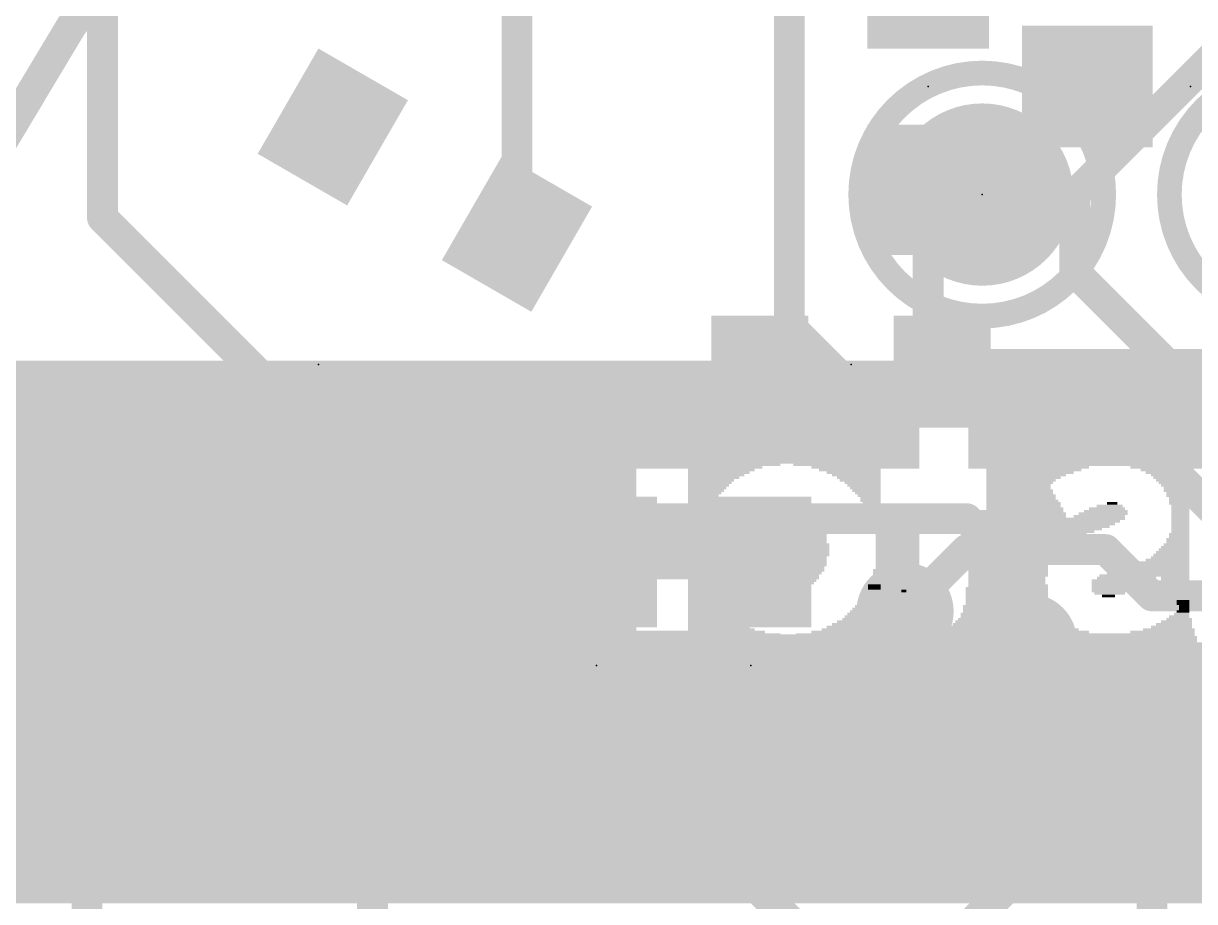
# Model space of a CAD drawing. Extents: x -25.4 to 25.4, y -25.4 to 25.5.
# Drawn here: x -17.29 to -7.65, y 4.09 to 11.31 of the extents above; entities that cross this region are included whole.
import ezdxf

# ---------------------------------------------------------------- set-up
doc = ezdxf.new("R2010")
doc.units = 0
for name, color, linetype in [('1', 12, 'CONTINUOUS'), ('16', 132, 'CONTINUOUS'), ('18', 110, 'CONTINUOUS'), ('20', 53, 'CONTINUOUS'), ('204', 40, 'CONTINUOUS'), ('22', 6, 'CONTINUOUS'), ('23', 53, 'CONTINUOUS'), ('24', 53, 'CONTINUOUS')]:
    doc.layers.add(name, color=color, linetype=linetype)

# ---------------------------------------------------------------- blocks, each defined once
blk = doc.blocks.new('RECT')
blk.add_solid([(-0.5, -0.5), (0.5, -0.5), (-0.5, 0.5), (0.5, 0.5)])
blk = doc.blocks.new('PIE')
at = {"const_width": 0.5}
blk.add_lwpolyline([(0, -0.25, 1), (0, 0.25, 1), (0, -0.25)], format="xyb", dxfattribs=at)
blk = doc.blocks.new('ROUNDV')
at = {"const_width": 0.5}
blk.add_lwpolyline([(0, -0.25, 1), (0, 0.25, 1), (0, -0.25)], format="xyb", dxfattribs=at)

msp = doc.modelspace()

# ---------------------------------------------------------------- linework, layer by layer
at = {"layer": '1'}
for points, const_width in [([(0, 20.32, 0.4142), (-20.32, 0)], 0.254), ([(-9.779, 9.945, 1), (-9.906, 9.945)], 0.127), ([(-13.2897, 9.587, 1), (-13.1627, 9.587)], 0.127), ([(-9.7976, 8.9229, 1), (-9.8874, 8.8331)], 0.127), ([(-9.906, 8.878, 1), (-9.779, 8.878)], 0.127), ([(-9.5556, 8.6809, 1), (-9.6454, 8.5911)], 0.127), ([(-9.5556, 8.5911, 1), (-9.6454, 8.6809)], 0.127), ([(-9.6454, 8.5911, 1), (-9.5556, 8.6809)], 0.127), ([(-9.7724, 8.5539, 1), (-9.6826, 8.4641)], 0.127), ([(-9.4735, 8.5725, 1), (-9.4735, 8.4455)], 0.127), ([(-9.5184, 8.4641, 1), (-9.4286, 8.5539)], 0.127), ([(-16.4469, 7.3861, 1), (-16.5367, 7.4759)], 0.127), ([(-16.7005, 7.1587, 1), (-16.8275, 7.1587)], 0.127), ([(-16.8089, 7.2036, 1), (-16.7191, 7.1138)], 0.127), ([(-9.525, 7.0485, 1), (-9.525, 6.9215)], 0.127), ([(-9.4801, 6.9401, 1), (-9.5699, 7.0299)], 0.127), ([(-8.3371, 7.0299, 1), (-8.4269, 6.9401)], 0.127), ([(-8.382, 6.9215, 1), (-8.382, 7.0485)], 0.127), ([(-12.573, 6.946, 1), (-12.573, 6.819)], 0.127), ([(-11.303, 6.819, 1), (-11.303, 6.946)], 0.127), ([(-15.0309, 6.5911, 1), (-14.9411, 6.5013)], 0.127), ([(-14.9127, 6.556, 1), (-15.0397, 6.556)], 0.127), ([(-14.9313, 6.5111, 1), (-15.0211, 6.6009)], 0.127), ([(-8.001, 6.6675, 1), (-8.001, 6.5405)], 0.127), ([(-8.0459, 6.5591, 1), (-7.9561, 6.6489)], 0.127), ([(-14.8407, 6.2705, 1), (-15.1117, 6.41)], 0.3048), ([(-10.0779, 6.5219, 1), (-9.9881, 6.4321)], 0.127), ([(-15.0397, 6.3402, 1), (-14.9127, 6.3402)], 0.127), ([(-8.9721, 6.1781, 1), (-9.0619, 6.2679)], 0.127), ([(-9.144, 6.1595, 1), (-9.144, 6.0325)], 0.127), ([(-9.1889, 6.1409, 1), (-9.0991, 6.0511)], 0.127), ([(-15.6295, 5.4037, 1), (-15.3585, 5.2643)], 0.3048), ([(-13.677, 5.246, 1), (-13.677, 5.119)], 0.127), ([(-13.6321, 5.1376, 1), (-13.7219, 5.2274)], 0.127), ([(-12.573, 5.119, 1), (-12.573, 5.246)], 0.127), ([(-11.2395, 5.1825, 1), (-11.3665, 5.1825)], 0.127), ([(-14.351, 4.445, 1), (-14.478, 4.445)], 0.127), ([(-14.4594, 4.4899, 1), (-14.3696, 4.4001)], 0.127), ([(-11.2581, 4.2994, 1), (-11.3479, 4.2096)], 0.127), ([(-11.3665, 4.2545, 1), (-11.2395, 4.2545)], 0.127)]:
    msp.add_lwpolyline(points, format="xyb", dxfattribs=dict(at, const_width=const_width))
for points, const_width in [([(-13.2262, 9.587), (-13.2262, 12.3586)], 0.254), ([(-9.8425, 8.878), (-9.8425, 9.945)], 0.254), ([(-9.6005, 8.636), (-9.8425, 8.878)], 0.254), ([(-9.6005, 8.636), (-9.7275, 8.509)], 0.254), ([(-9.6005, 8.636), (-9.4735, 8.509)], 0.254), ([(-9.4735, 8.509), (-6.35, 8.509)], 0.254), ([(-16.4918, 7.431), (-16.764, 7.1587)], 0.254), ([(-16.764, 7.1587), (-16.764, 2.7305)], 0.254), ([(-10.033, 6.477), (-9.525, 6.985)], 0.254), ([(-8.382, 6.985), (-9.525, 6.985)], 0.254), ([(-8.001, 6.604), (-8.382, 6.985)], 0.254), ([(-11.303, 6.8825), (-12.573, 6.8825)], 0.254), ([(-14.9762, 6.556), (-14.986, 6.5462)], 0.254), ([(-14.9762, 6.556), (-14.9762, 6.3402)], 0.254), ([(-4.7625, 6.604), (-8.001, 6.604)], 0.254), ([(-14.9762, 6.3402), (-15.494, 5.334)], 0.6096), ([(-9.144, 6.096), (-9.017, 6.223)], 0.254), ([(-4.318, 6.096), (-9.144, 6.096)], 0.254), ([(-14.4145, 4.445), (-13.677, 5.1825)], 0.254), ([(-13.677, 5.1825), (-12.573, 5.1825)], 0.254), ([(-11.303, 4.2545), (-11.303, 5.1825)], 0.254), ([(-14.4145, 4.445), (-14.4145, -2.032)], 0.254), ([(-10.9855, 3.937), (-11.303, 4.2545)], 0.254)]:
    msp.add_lwpolyline(points, dxfattribs=dict(at, const_width=const_width))
at = {"layer": '16'}
for points, const_width in [([(0, 20.32, 0.4142), (-20.32, 0)], 0.254), ([(-9.398, 9.9695, 1), (-9.398, 9.8425)], 0.127), ([(-8.5725, 9.906, 1), (-8.6995, 9.906)], 0.127), ([(-8.636, 9.8425, 1), (-8.636, 9.9695)], 0.127), ([(-8.6809, 9.9509, 1), (-8.5911, 9.8611)], 0.127), ([(-16.5921, 9.7604, 1), (-16.6819, 9.6706)], 0.127), ([(-16.7005, 9.7155, 1), (-16.5735, 9.7155)], 0.127), ([(-8.5911, 9.3159, 1), (-8.6809, 9.2261)], 0.127), ([(-8.6995, 9.271, 1), (-8.5725, 9.271)], 0.127), ([(-10.9406, 8.8714, 1), (-11.0304, 8.7816)], 0.127), ([(-11.049, 8.8265, 1), (-10.922, 8.8265)], 0.127), ([(-10.4775, 8.382, 1), (-10.4775, 8.255)], 0.127), ([(-10.5224, 8.2736, 1), (-10.4326, 8.3634)], 0.127), ([(-8.4641, 8.3634, 1), (-8.5539, 8.2736)], 0.127), ([(-8.509, 8.255, 1), (-8.509, 8.382)], 0.127), ([(-14.1605, 7.3025, 1), (-14.1605, 7.1755)], 0.127), ([(-14.2054, 7.1941, 1), (-14.1156, 7.2839)], 0.127), ([(-9.4801, 7.2839, 1), (-9.5699, 7.1941)], 0.127), ([(-9.525, 7.1755, 1), (-9.525, 7.3025)], 0.127), ([(-8.9535, 6.731, 1), (-9.0805, 6.731)], 0.127), ([(-9.0619, 6.6861, 1), (-8.9721, 6.7759)], 0.127), ([(-9.9881, 6.4321, 1), (-10.0779, 6.5219)], 0.127), ([(-10.3954, 6.2044, 1), (-10.3056, 6.1146)], 0.127), ([(-10.3505, 6.096, 1), (-10.3505, 6.223)], 0.127), ([(-9.0805, 6.223, 1), (-8.9535, 6.223)], 0.127), ([(-7.9375, 4.699, 1), (-8.0645, 4.699)], 0.127), ([(-8.0459, 4.7439, 1), (-7.9561, 4.6541)], 0.127)]:
    msp.add_lwpolyline(points, format="xyb", dxfattribs=dict(at, const_width=const_width))
at = {"layer": '16', "const_width": 0.254}
for points in [[(-16.637, 9.7155), (-16.637, 13.7169)], [(-10.9855, 8.8265), (-10.9855, 12.065)], [(-7.493, 11.049), (-8.636, 9.906)], [(-8.636, 9.906), (-9.398, 9.906)], [(-8.636, 9.271), (-8.636, 9.906)], [(-14.1605, 7.239), (-16.637, 9.7155)], [(-6.858, 7.493), (-8.636, 9.271)], [(-10.9855, 8.8265), (-10.4775, 8.3185)], [(-10.4775, 8.3185), (-8.509, 8.3185)], [(-8.509, 8.3185), (-7.366, 7.1755)], [(-14.1605, 7.239), (-9.525, 7.239)], [(-9.525, 7.239), (-9.017, 6.731)], [(-9.017, 6.731), (-9.017, 6.223)], [(-10.3505, 6.1595), (-10.033, 6.477)], [(-20.5601, 6.1595), (-10.3505, 6.1595)], [(-7.366, 6.0325), (-10.3825, 3.016)], [(-8.001, 4.699), (-6.858, 5.842)], [(-8.001, 2.032), (-8.001, 4.699)]]:
    msp.add_lwpolyline(points, dxfattribs=at)
at = {"layer": '20', "const_width": 0.0254}
msp.add_lwpolyline([(-3.4925, 25.146, 14.4823), (3.4925, 25.146)], format="xyb", dxfattribs=at)
at = {"layer": '22', "const_width": 0.2032}
for points in [[(-9.398, 8.906, 1), (-9.398, 10.906, 1), (-9.398, 8.906)], [(-6.858, 8.906, 1), (-6.858, 10.906, 1), (-6.858, 8.906)]]:
    msp.add_lwpolyline(points, format="xyb", dxfattribs=at)
at = {"layer": '23'}
for p in [(-9.8425, 10.795), (-7.6835, 10.795), (-14.859, 8.509), (-10.4775, 8.509), (-12.573, 6.0325), (-11.303, 6.0325)]:
    msp.add_point(p, dxfattribs=at)
at = {"layer": '24'}
msp.add_point((-9.398, 9.906), dxfattribs=at)

# ---------------------------------------------------------------- block references
at = {"layer": '1'}
for p, xscale, rotation in [((-9.8425, 11.645), 1.075, 270), ((-8.5335, 10.795), 1.075, 180), ((-14.7418, 10.462), 0.85, 330), ((-9.8425, 9.945), 1.075, 270), ((-13.2262, 9.587), 0.85, 330), ((-16.4918, 7.431), 0.85, 330), ((-12.573, 6.8825), 1.075, 270), ((-11.303, 6.8825), 1.075, 90), ((-14.9762, 6.556), 0.85, 330), ((-12.573, 5.1825), 1.075, 270), ((-11.303, 5.1825), 1.075, 90)]:
    msp.add_blockref('RECT', p, dxfattribs=dict(at, xscale=xscale, rotation=rotation))
at = {"layer": '1', "xscale": 0.8, "yscale": 0.8}
for p in [(-11.2275, 8.509), (-9.7275, 8.509)]:
    msp.add_blockref('RECT', p, dxfattribs=at)
at = {"layer": '16', "xscale": 1.5, "yscale": 1.5}
msp.add_blockref('PIE', (-9.398, 9.906), dxfattribs=at)
at = {"layer": '18', "xscale": 0.8001, "yscale": 0.8001}
for p in [(-10.033, 6.477), (-10.033, 6.477), (-9.017, 6.223), (-9.017, 6.223), (-15.494, 5.334), (-15.494, 5.334)]:
    msp.add_blockref('ROUNDV', p, dxfattribs=at)
at = {"layer": '204', "yscale": 0.0212, "rotation": 180}
for p, xscale in [((0.001, 8.5288), 50.8191), ((0.001, 8.5076), 50.8191), ((0.001, 8.4865), 50.8191), ((0.001, 8.4653), 50.8191), ((0.001, 8.4441), 50.8191), ((0.001, 8.423), 50.8191), ((0.001, 8.4018), 50.8191), ((0.001, 8.3806), 50.8191), ((0.001, 8.3595), 50.8191), ((0.001, 8.3383), 50.8191), ((0.001, 8.3171), 50.8191), ((0.001, 8.296), 50.8191), ((0.001, 8.2748), 50.8191), ((0.001, 8.2537), 50.8191), ((0.001, 8.2325), 50.8191), ((0.001, 8.2113), 50.8191), ((0.001, 8.1902), 50.8191), ((0.001, 8.169), 50.8191), ((0.001, 8.1478), 50.8191), ((-14.3282, 8.1267), 22.1606), ((-14.3282, 8.1055), 22.1606), ((-14.3282, 8.0843), 22.1606), ((-14.3282, 8.0632), 22.1606), ((-14.3282, 8.042), 22.1606), ((-14.3282, 8.0208), 22.1606), ((-14.3282, 7.9997), 22.1606), ((-17.6619, 7.9785), 15.4934), ((-17.6619, 7.9573), 15.4934), ((-17.6619, 7.9362), 15.4934), ((-17.6619, 7.915), 15.4934), ((-17.6619, 7.8938), 15.4934), ((-6.3805, 7.9785), 6.2651), ((-6.3805, 7.9573), 6.2651), ((-6.3805, 7.9362), 6.2651), ((-6.3805, 7.915), 6.2651), ((-6.3805, 7.8938), 6.2651), ((-17.6619, 7.8727), 15.4934), ((-17.6619, 7.8515), 15.4934), ((-17.6619, 7.8303), 15.4934), ((-17.6619, 7.8092), 15.4934), ((-6.3805, 7.8727), 6.2651), ((-6.3805, 7.8515), 6.2651), ((-6.3805, 7.8303), 6.2651), ((-6.3805, 7.8092), 6.2651), ((-17.6619, 7.788), 15.4934), ((-17.6619, 7.7668), 15.4934), ((-17.6619, 7.7457), 15.4934), ((-17.6619, 7.7245), 15.4934), ((-17.6619, 7.7033), 15.4934), ((-6.3805, 7.788), 6.2651), ((-6.3805, 7.7668), 6.2651), ((-6.3805, 7.7457), 6.2651), ((-6.3805, 7.7245), 6.2651), ((-6.3805, 7.7033), 6.2651), ((-18.3074, 7.661), 14.2023), ((-18.826, 7.6398), 13.1651), ((-18.826, 7.6187), 13.1651), ((-18.2333, 7.6822), 14.3504), ((-11.5449, 7.6398), 0.5503), ((-11.5661, 7.6187), 0.508), ((-10.4337, 7.6822), 1.0371), ((-10.3597, 7.661), 0.889), ((-10.4866, 7.6398), 0.508), ((-10.4549, 7.6187), 0.4445), ((-8.2219, 7.6822), 2.5822), ((-9.0156, 7.661), 0.9948), ((-8.9733, 7.6398), 0.7831), ((-9.005, 7.6187), 0.7196), ((-7.6187, 7.661), 1.1218), ((-7.8938, 7.6398), 0.4022), ((-7.8727, 7.6187), 0.3598), ((-18.826, 7.5975), 13.1651), ((-18.826, 7.5763), 13.1651), ((-18.826, 7.5552), 13.1651), ((-18.826, 7.534), 13.1651), ((-18.826, 7.5129), 13.1651), ((-11.5873, 7.5975), 0.4657), ((-11.6084, 7.5763), 0.4233), ((-11.6296, 7.5552), 0.381), ((-11.6402, 7.534), 0.3598), ((-11.6508, 7.5129), 0.3387), ((-10.4337, 7.5975), 0.4022), ((-10.4126, 7.5763), 0.3598), ((-10.402, 7.5552), 0.3387), ((-10.3808, 7.534), 0.2963), ((-10.3702, 7.5129), 0.2752), ((-9.0791, 7.5552), 0.5715), ((-9.0897, 7.534), 0.5503), ((-9.1003, 7.5129), 0.5291), ((-9.0368, 7.5975), 0.6561), ((-9.0579, 7.5763), 0.6138), ((-7.8515, 7.5975), 0.3175), ((-7.8409, 7.5763), 0.2963), ((-7.8303, 7.5552), 0.2752), ((-7.8197, 7.534), 0.254), ((-7.8092, 7.5129), 0.2328), ((-18.826, 7.4917), 13.1651), ((-18.826, 7.4705), 13.1651), ((-18.826, 7.4493), 13.1651), ((-18.826, 7.4282), 13.1651), ((-11.6614, 7.4917), 0.3175), ((-11.6719, 7.4705), 0.2963), ((-11.6825, 7.4493), 0.2752), ((-11.6931, 7.4282), 0.254), ((-10.3597, 7.4917), 0.254), ((-10.3491, 7.4705), 0.2328), ((-10.3385, 7.4493), 0.2117), ((-10.3279, 7.4282), 0.1905), ((-9.1003, 7.4917), 0.5291), ((-9.0897, 7.4705), 0.5503), ((-9.0897, 7.4493), 0.5503), ((-9.0791, 7.4282), 0.5715), ((-7.7986, 7.4917), 0.2117), ((-7.7986, 7.4705), 0.2117), ((-7.788, 7.4493), 0.1905), ((-7.788, 7.4282), 0.1905), ((-18.826, 7.407), 13.1651), ((-18.826, 7.3859), 13.1651), ((-18.826, 7.3647), 13.1651), ((-18.826, 7.3435), 13.1651), ((-18.826, 7.3224), 13.1651), ((-11.7037, 7.407), 0.2328), ((-11.7143, 7.3859), 0.2117), ((-11.7143, 7.3647), 0.2117), ((-11.7248, 7.3435), 0.1905), ((-11.7354, 7.3224), 0.1693), ((-10.984, 7.3224), 0.1905), ((-10.3173, 7.407), 0.1693), ((-10.3173, 7.3859), 0.1693), ((-10.3067, 7.3647), 0.1482), ((-10.2962, 7.3435), 0.127), ((-10.2962, 7.3224), 0.127), ((-9.0791, 7.407), 0.5715), ((-9.0474, 7.3224), 0.635), ((-9.0685, 7.3859), 0.5926), ((-9.0579, 7.3647), 0.6138), ((-9.0579, 7.3435), 0.6138), ((-8.3701, 7.3224), 0.2963), ((-8.3489, 7.3435), 0.2117), ((-8.3277, 7.3647), 0.0847), ((-7.7774, 7.407), 0.1693), ((-7.7774, 7.3859), 0.1693), ((-7.7774, 7.3647), 0.1693), ((-7.7668, 7.3435), 0.1482), ((-7.7668, 7.3224), 0.1482), ((-18.826, 7.3012), 13.1651), ((-18.826, 7.28), 13.1651), ((-18.826, 7.2589), 13.1651), ((-18.5402, 7.2377), 13.7366), ((-11.7354, 7.3012), 0.1693), ((-11.746, 7.28), 0.1482), ((-11.746, 7.2589), 0.1482), ((-10.9946, 7.2377), 0.4656), ((-10.9946, 7.2589), 0.4233), ((-10.9946, 7.28), 0.381), ((-10.9946, 7.3012), 0.2963), ((-10.1268, 7.3012), 0.4233), ((-10.1268, 7.28), 0.4233), ((-10.1162, 7.2589), 0.4022), ((-10.1162, 7.2377), 0.4022), ((-9.1109, 7.28), 0.8043), ((-9.1109, 7.2589), 0.8043), ((-9.1215, 7.3012), 0.7831), ((-8.8675, 7.2377), 1.2911), ((-8.4336, 7.2589), 0.4233), ((-8.4018, 7.28), 0.4022), ((-8.3806, 7.3012), 0.3598), ((-7.7668, 7.3012), 0.1482), ((-7.7668, 7.28), 0.1482), ((-7.7668, 7.2589), 0.1482), ((-7.7668, 7.2377), 0.1482), ((-18.5508, 7.2165), 13.7155), ((-18.5508, 7.1954), 13.7155), ((-18.5508, 7.1742), 13.7155), ((-18.5614, 7.153), 13.6943), ((-18.5614, 7.1319), 13.6943), ((-10.9946, 7.153), 0.5926), ((-10.9946, 7.1319), 0.5926), ((-10.9946, 7.1954), 0.5503), ((-10.9946, 7.1742), 0.5503), ((-10.9946, 7.2165), 0.508), ((-10.1162, 7.2165), 0.4022), ((-10.1057, 7.1954), 0.381), ((-10.1057, 7.1742), 0.381), ((-10.1057, 7.153), 0.381), ((-10.0951, 7.1319), 0.3598), ((-8.8886, 7.2165), 1.2488), ((-8.9098, 7.1954), 1.2065), ((-8.931, 7.1742), 1.1641), ((-8.9627, 7.153), 1.1006), ((-8.9945, 7.1319), 1.0371), ((-7.7668, 7.2165), 0.1482), ((-7.7668, 7.1954), 0.1482), ((-7.7668, 7.1742), 0.1482), ((-7.7668, 7.153), 0.1482), ((-7.7668, 7.1319), 0.1482), ((-18.5614, 7.1107), 13.6943), ((-18.5614, 7.0895), 13.6943), ((-18.5614, 7.0684), 13.6943), ((-18.5614, 7.0472), 13.6943), ((-18.5614, 7.026), 13.6943), ((-11.0052, 7.0472), 0.6561), ((-10.9946, 7.026), 0.6773), ((-10.9946, 7.1107), 0.635), ((-10.9946, 7.0895), 0.635), ((-10.9946, 7.0684), 0.635), ((-10.0951, 7.1107), 0.3598), ((-10.0951, 7.0895), 0.3598), ((-10.0951, 7.0684), 0.3598), ((-10.0951, 7.0472), 0.3598), ((-10.0951, 7.026), 0.3598), ((-9.1003, 7.0472), 0.8255), ((-9.1109, 7.026), 0.8043), ((-9.0262, 7.1107), 0.9736), ((-9.0474, 7.0895), 0.9313), ((-9.0791, 7.0684), 0.8678), ((-7.7986, 7.026), 0.2117), ((-7.788, 7.0684), 0.1905), ((-7.788, 7.0472), 0.1905), ((-7.7774, 7.1107), 0.1693), ((-7.7774, 7.0895), 0.1693), ((-18.5614, 7.0049), 13.6943), ((-18.5614, 6.9837), 13.6943), ((-18.5614, 6.9625), 13.6943), ((-18.5614, 6.9414), 13.6943), ((-10.9946, 7.0049), 0.6773), ((-10.9946, 6.9837), 0.6773), ((-10.9946, 6.9625), 0.6773), ((-10.9946, 6.9414), 0.6773), ((-10.0951, 7.0049), 0.3598), ((-10.0951, 6.9837), 0.3598), ((-10.0951, 6.9625), 0.3598), ((-10.0951, 6.9414), 0.3598), ((-9.1215, 7.0049), 0.7831), ((-9.1426, 6.9837), 0.7408), ((-9.1532, 6.9625), 0.7196), ((-9.1532, 6.9414), 0.7196), ((-7.8409, 6.9414), 0.2963), ((-7.8303, 6.9625), 0.2752), ((-7.8197, 6.9837), 0.254), ((-7.8092, 7.0049), 0.2328), ((-18.5614, 6.9202), 13.6943), ((-18.5614, 6.899), 13.6943), ((-18.5614, 6.8779), 13.6943), ((-18.5614, 6.8567), 13.6943), ((-18.5614, 6.8355), 13.6943), ((-11.0052, 6.9202), 0.6561), ((-10.9946, 6.899), 0.635), ((-10.9946, 6.8779), 0.635), ((-10.9946, 6.8567), 0.635), ((-11.0052, 6.8355), 0.6138), ((-10.0951, 6.9202), 0.3598), ((-10.0951, 6.899), 0.3598), ((-10.0951, 6.8779), 0.3598), ((-10.0951, 6.8567), 0.3598), ((-10.0951, 6.8355), 0.3598), ((-9.1638, 6.9202), 0.6985), ((-9.1744, 6.899), 0.6773), ((-9.1744, 6.8779), 0.6773), ((-9.1849, 6.8567), 0.6561), ((-9.1849, 6.8355), 0.6561), ((-7.9573, 6.8355), 0.5291), ((-7.9256, 6.8567), 0.4656), ((-7.9044, 6.8779), 0.4233), ((-7.8727, 6.899), 0.3598), ((-7.8515, 6.9202), 0.3175), ((-18.5614, 6.8144), 13.6943), ((-18.5508, 6.7932), 13.7155), ((-18.5508, 6.772), 13.7155), ((-18.5508, 6.7509), 13.7155), ((-11.0052, 6.7932), 0.5715), ((-10.9946, 6.8144), 0.5926), ((-11.0052, 6.772), 0.5291), ((-10.9946, 6.7509), 0.508), ((-10.1057, 6.8144), 0.381), ((-10.1057, 6.7932), 0.381), ((-10.1057, 6.772), 0.381), ((-10.1057, 6.7509), 0.381), ((-9.1849, 6.8144), 0.6561), ((-9.1849, 6.7932), 0.6561), ((-9.1849, 6.772), 0.6561), ((-9.1955, 6.7509), 0.635), ((-8.2113, 6.7509), 0.4868), ((-8.0632, 6.772), 0.7408), ((-8.0314, 6.7932), 0.6773), ((-7.9997, 6.8144), 0.6138), ((-7.8092, 6.7509), 0.2328), ((-18.826, 6.7297), 13.1651), ((-18.826, 6.7085), 13.1651), ((-18.826, 6.6874), 13.1651), ((-18.826, 6.6662), 13.1651), ((-18.826, 6.6451), 13.1651), ((-11.746, 6.7297), 0.1482), ((-11.746, 6.7085), 0.1482), ((-11.7354, 6.6874), 0.1693), ((-11.7354, 6.6662), 0.1693), ((-11.7248, 6.6451), 0.1905), ((-10.9946, 6.7297), 0.4656), ((-10.9946, 6.7085), 0.4233), ((-11.0052, 6.6874), 0.3598), ((-10.9946, 6.6662), 0.2963), ((-11.0052, 6.6451), 0.1905), ((-10.2962, 6.6451), 0.127), ((-10.2856, 6.6874), 0.1058), ((-10.2856, 6.6662), 0.1058), ((-10.1162, 6.7297), 0.4022), ((-10.1268, 6.7085), 0.381), ((-10.0633, 6.6874), 0.254), ((-10.0527, 6.6662), 0.1905), ((-10.0422, 6.6451), 0.0423), ((-9.1955, 6.6662), 0.6773), ((-9.1955, 6.6451), 0.6773), ((-9.1955, 6.7297), 0.635), ((-9.1955, 6.7085), 0.635), ((-9.1849, 6.6874), 0.6561), ((-8.2431, 6.7297), 0.508), ((-8.2642, 6.7085), 0.4657), ((-8.296, 6.6662), 0.4022), ((-8.2854, 6.6874), 0.4233), ((-8.3277, 6.6451), 0.3387), ((-7.8092, 6.7297), 0.2328), ((-7.7986, 6.7085), 0.2117), ((-7.788, 6.6874), 0.1905), ((-7.788, 6.6662), 0.1905), ((-7.7774, 6.6451), 0.1693), ((-18.826, 6.6239), 13.1651), ((-18.826, 6.6027), 13.1651), ((-18.826, 6.5816), 13.1651), ((-18.826, 6.5604), 13.1651), ((-11.7248, 6.6239), 0.1905), ((-11.7143, 6.6027), 0.2117), ((-11.7143, 6.5816), 0.2117), ((-11.7037, 6.5604), 0.2328), ((-10.3173, 6.5604), 0.1693), ((-10.3067, 6.6027), 0.1482), ((-10.3067, 6.5816), 0.1482), ((-10.2962, 6.6239), 0.127), ((-9.1849, 6.5604), 0.6985), ((-9.1955, 6.6239), 0.6773), ((-9.1955, 6.6027), 0.6773), ((-9.1955, 6.5816), 0.6773), ((-8.3489, 6.6239), 0.254), ((-8.3595, 6.6027), 0.1058), ((-7.7668, 6.6239), 0.1482), ((-7.7668, 6.6027), 0.1482), ((-7.7563, 6.5816), 0.127), ((-7.7457, 6.5604), 0.1058), ((-18.826, 6.5392), 13.1651), ((-18.826, 6.5181), 13.1651), ((-18.826, 6.4969), 13.1651), ((-18.826, 6.4757), 13.1651), ((-18.826, 6.4546), 13.1651), ((-11.6931, 6.5392), 0.254), ((-11.6825, 6.5181), 0.2752), ((-11.6719, 6.4969), 0.2963), ((-11.6614, 6.4757), 0.3175), ((-11.6508, 6.4546), 0.3387), ((-10.3702, 6.4546), 0.2752), ((-10.3597, 6.4757), 0.254), ((-10.3491, 6.4969), 0.2328), ((-10.3385, 6.5181), 0.2117), ((-10.3279, 6.5392), 0.1905), ((-9.185, 6.4546), 0.7831), ((-9.185, 6.4969), 0.7408), ((-9.1744, 6.4757), 0.762), ((-9.1955, 6.5181), 0.7196), ((-9.1849, 6.5392), 0.6985), ((-7.7563, 6.4546), 0.127), ((-7.7457, 6.5392), 0.1058), ((-7.7457, 6.4757), 0.1058), ((-7.7351, 6.5181), 0.0847), ((-7.7351, 6.4969), 0.0847), ((-18.826, 6.4334), 13.1651), ((-18.826, 6.4122), 13.1651), ((-18.826, 6.3911), 13.1651), ((-18.826, 6.3699), 13.1651), ((-11.5873, 6.3699), 0.4657), ((-11.6402, 6.4334), 0.3598), ((-11.619, 6.4122), 0.4022), ((-11.6084, 6.3911), 0.4233), ((-10.4337, 6.3699), 0.4022), ((-10.4126, 6.3911), 0.3598), ((-10.3914, 6.4122), 0.3175), ((-10.3808, 6.4334), 0.2963), ((-9.1638, 6.3699), 0.9525), ((-9.1744, 6.3911), 0.889), ((-9.1744, 6.4122), 0.8466), ((-9.1744, 6.4334), 0.8043), ((-7.8197, 6.3699), 0.2963), ((-7.7986, 6.3911), 0.254), ((-7.7774, 6.4122), 0.2117), ((-7.7774, 6.4334), 0.1693), ((-18.826, 6.3487), 13.1651), ((-18.826, 6.3276), 13.1651), ((-18.2968, 6.3064), 14.2234), ((-18.2333, 6.2852), 14.3504), ((-16.5189, 6.2641), 17.7793), ((-11.5661, 6.3487), 0.508), ((-11.5449, 6.3276), 0.5503), ((-9.2908, 6.2852), 3.2807), ((-10.4337, 6.3064), 0.7408), ((-10.4337, 6.3276), 0.5715), ((-10.4337, 6.3487), 0.4868), ((-9.1426, 6.3064), 1.2488), ((-9.1532, 6.3276), 1.1006), ((-9.1532, 6.3487), 1.016), ((-7.915, 6.3064), 0.5291), ((-7.8621, 6.3276), 0.4233), ((-7.8409, 6.3487), 0.3387), ((-16.5189, 6.2429), 17.7793), ((-16.5189, 6.2217), 17.7793), ((-16.5083, 6.2006), 17.8005), ((-16.4977, 6.1794), 17.8216), ((-16.4977, 6.1582), 17.8216), ((-16.4872, 6.1371), 17.8428), ((-16.4766, 6.1159), 17.864), ((-16.466, 6.0947), 17.8851), ((-16.4554, 6.0736), 17.9063), ((-16.4448, 6.0524), 17.9275), ((-16.4342, 6.0312), 17.9486), ((-16.4131, 6.0101), 17.9909), ((-16.3919, 5.9889), 18.0333), ((-16.3707, 5.9677), 18.0756), ((-16.2755, 5.9254), 18.2661), ((-16.3284, 5.9466), 18.1603), ((0.001, 5.9042), 50.8191), ((0.001, 5.8831), 50.8191), ((0.001, 5.8619), 50.8191), ((0.001, 5.8407), 50.8191), ((0.001, 5.8196), 50.8191), ((0.001, 5.7984), 50.8191), ((0.001, 5.7773), 50.8191), ((0.001, 5.7561), 50.8191), ((0.001, 5.7349), 50.8191), ((0.001, 5.7138), 50.8191), ((0.001, 5.6926), 50.8191), ((0.001, 5.6714), 50.8191), ((0.001, 5.6503), 50.8191), ((0.001, 5.6291), 50.8191), ((0.001, 5.6079), 50.8191), ((0.001, 5.5868), 50.8191), ((0.001, 5.5656), 50.8191), ((0.001, 5.5444), 50.8191), ((0.001, 5.5233), 50.8191), ((0.001, 5.5021), 50.8191), ((0.001, 5.4809), 50.8191), ((0.001, 5.4598), 50.8191), ((0.001, 5.4386), 50.8191), ((0.001, 5.4174), 50.8191), ((0.001, 5.3963), 50.8191), ((0.001, 5.3751), 50.8191), ((0.001, 5.3539), 50.8191), ((0.001, 5.3328), 50.8191), ((0.001, 5.3116), 50.8191), ((0.001, 5.2904), 50.8191), ((0.001, 5.2693), 50.8191), ((0.001, 5.2481), 50.8191), ((0.001, 5.2269), 50.8191), ((0.001, 5.2058), 50.8191), ((0.001, 5.1846), 50.8191), ((0.001, 5.1634), 50.8191), ((0.001, 5.1423), 50.8191), ((0.001, 5.1211), 50.8191), ((0.001, 5.0999), 50.8191), ((0.001, 5.0788), 50.8191), ((0.001, 5.0576), 50.8191), ((0.001, 5.0364), 50.8191), ((0.001, 5.0153), 50.8191), ((0.001, 4.9941), 50.8191), ((0.001, 4.9729), 50.8191), ((0.001, 4.9518), 50.8191), ((0.001, 4.9306), 50.8191), ((0.001, 4.9095), 50.8191), ((0.001, 4.8883), 50.8191), ((0.001, 4.8671), 50.8191), ((0.001, 4.846), 50.8191), ((0.001, 4.8248), 50.8191), ((0.001, 4.8036), 50.8191), ((0.001, 4.7825), 50.8191), ((0.001, 4.7613), 50.8191), ((0.001, 4.7401), 50.8191), ((0.001, 4.719), 50.8191), ((0.001, 4.6978), 50.8191), ((0.001, 4.6766), 50.8191), ((0.001, 4.6555), 50.8191), ((0.001, 4.6343), 50.8191), ((0.001, 4.6131), 50.8191), ((0.001, 4.592), 50.8191), ((0.001, 4.5708), 50.8191), ((0.001, 4.5496), 50.8191), ((0.001, 4.5285), 50.8191), ((0.001, 4.5073), 50.8191), ((0.001, 4.4861), 50.8191), ((0.001, 4.465), 50.8191), ((0.001, 4.4438), 50.8191), ((0.001, 4.4226), 50.8191), ((0.001, 4.4015), 50.8191), ((0.001, 4.3803), 50.8191), ((0.001, 4.3591), 50.8191), ((0.001, 4.338), 50.8191), ((0.001, 4.3168), 50.8191), ((0.001, 4.2956), 50.8191), ((0.001, 4.2745), 50.8191), ((0.001, 4.2533), 50.8191), ((0.001, 4.2321), 50.8191), ((0.001, 4.211), 50.8191), ((0.001, 4.1898), 50.8191), ((0.001, 4.1687), 50.8191), ((0.001, 4.1475), 50.8191), ((0.001, 4.1263), 50.8191), ((0.001, 4.1052), 50.8191), ((0.001, 4.084), 50.8191)]:
    msp.add_blockref('RECT', p, dxfattribs=dict(at, xscale=xscale))

doc.saveas('drawing.dxf')
